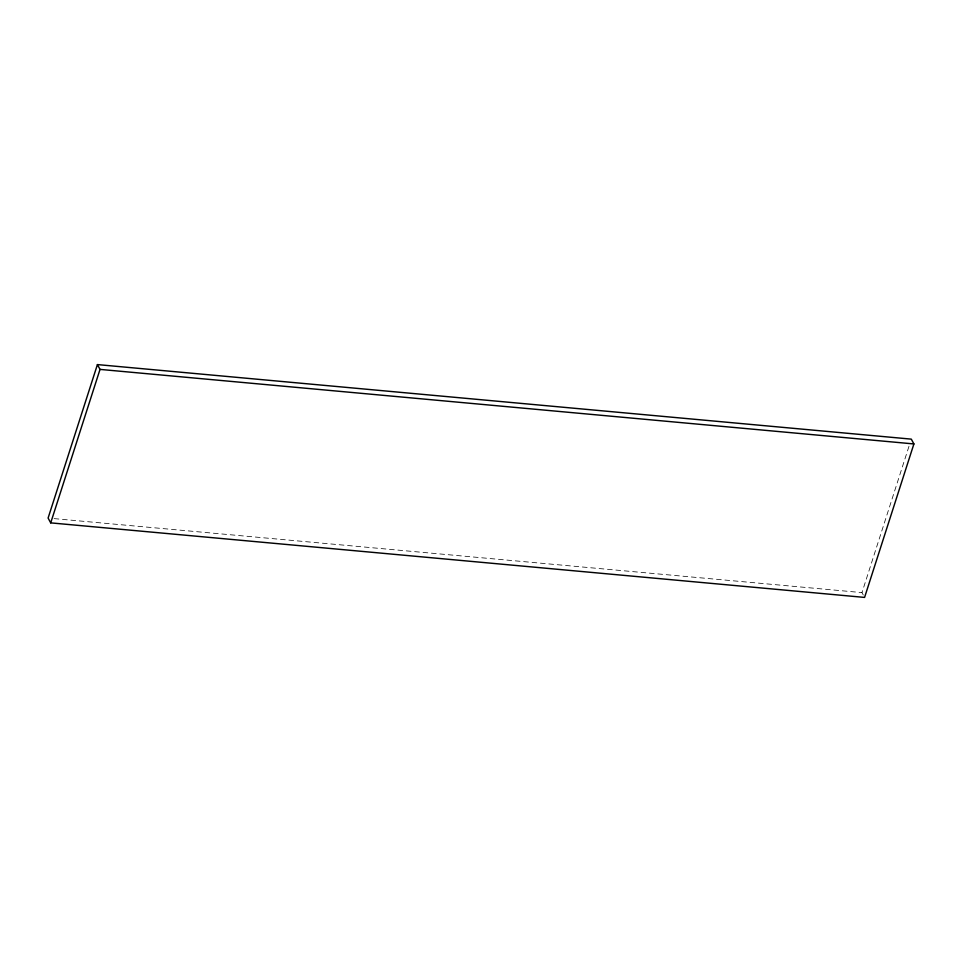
<?xml version="1.0" encoding="UTF-8"?>
<svg xmlns="http://www.w3.org/2000/svg" width="962" height="962" viewBox="0 0 962 962"><rect width="100%" height="100%" fill="white"/><g stroke="black" fill="none" stroke-linecap="round" stroke-linejoin="round"><path stroke-width="0.72" stroke-dasharray="4.81 3.61" d="M863.275 595.009L861.976 592.604L909.463 444.817M54.088 518.614L861.976 592.604"/><path stroke-width="1.44" d="M97.415 364.586L48.1 518.061L50.709 522.871L864.585 597.414L913.9 443.939L911.291 439.129L97.415 364.586L100.024 369.396L50.709 522.871M100.024 369.396L913.9 443.939"/></g></svg>
